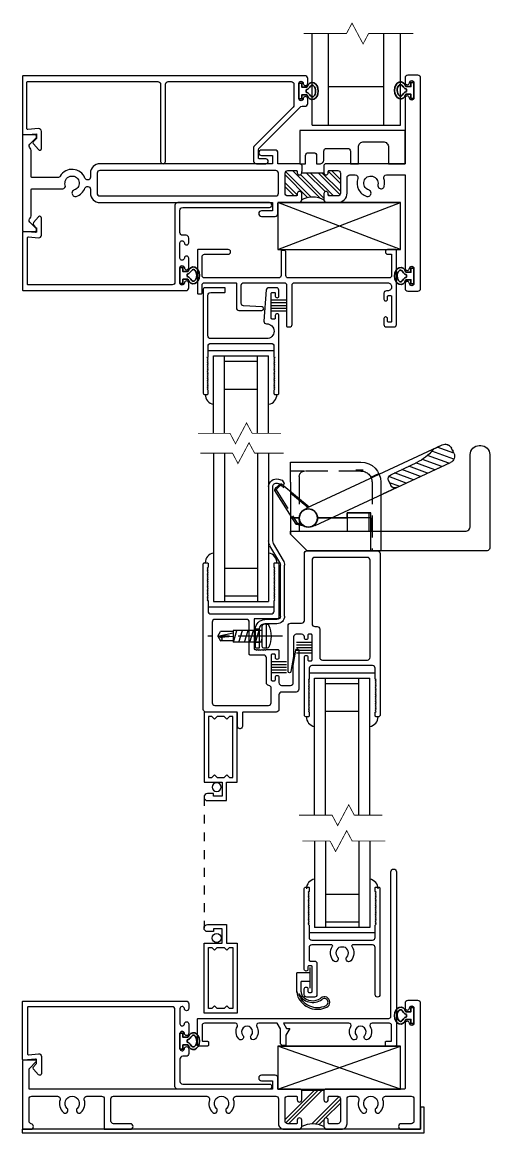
# Model space of a CAD drawing. Extents: x -138 to 168, y -127 to 72.
# Drawn here: x 11.08 to 16.36, y 9.83 to 22.37 of the extents above; entities that cross this region are included whole.
import ezdxf

# ---------------------------------------------------------------- set-up
doc = ezdxf.new("R2010")
doc.units = 0
doc.header["$MEASUREMENT"] = 0
for name, pattern in [('CENTERX2', [0.8, 0.5, -0.1, 0.1, -0.1]), ('HIDDEN', [0.375, 0.25, -0.125]), ('PHANTOM', [0.5, 0.25, -0.05, 0.05, -0.05, 0.05, -0.05])]:
    doc.linetypes.add(name, pattern=pattern)
doc.layers.get('0').update_dxf_attribs({"linetype": 'CONTINUOUS'})
for name, color, linetype in [('30', 3, 'CONTINUOUS'), ('FRAME', 1, 'CONTINUOUS'), ('GLASS', 7, 'CONTINUOUS'), ('GLAZING', 7, 'CONTINUOUS'), ('HANDLE', 3, 'CONTINUOUS'), ('MISC', 7, 'CONTINUOUS'), ('SCREEN', 5, 'CONTINUOUS'), ('SEAL', 7, 'CONTINUOUS'), ('SETTING_BLOCK', 4, 'CONTINUOUS'), ('STRIKE_PLATES', 2, 'CONTINUOUS'), ('TEXT', 7, 'CONTINUOUS'), ('VENT', 5, 'CONTINUOUS')]:
    doc.layers.add(name, color=color, linetype=linetype)
doc.layers.add('PROFILE NUMBER', color=150, linetype='CONTINUOUS', lineweight=35)

# ---------------------------------------------------------------- blocks, each defined once
blk = doc.blocks.new('110 SCREEN')
blk.add_lwpolyline([(0.0044, 0.1975), (0.0044, 0.2375), (-0.0206, 0.2375), (-0.0206, 0.23), (-0.0369, 0.23, -1), (-0.0369, 0.25), (0.0169, 0.25), (0.0169, 0.1975), (0.0469, 0.1975), (0.0469, 0), (-0.0469, 0), (-0.0469, 0.1975)], format="xyb", close=True)
blk.add_lwpolyline([(-0.0344, 0.185), (-0.025, 0.185), (-0.0175, 0.1775), (-0.01, 0.185), (0.01, 0.185), (0.0175, 0.1775), (0.025, 0.185), (0.0344, 0.185), (0.0344, 0.0125), (0.025, 0.0125), (0.0175, 0.02), (0.01, 0.0125), (-0.01, 0.0125), (-0.0175, 0.02), (-0.025, 0.0125), (-0.0344, 0.0125)], close=True)
blk.add_circle((-0.0113, 0.2119), 0.0125)
blk = doc.blocks.new('2012 fixed rail')
blk.add_lwpolyline([(-0.313, -0.236, -0.414214), (-0.286, -0.263), (-0.286, -0.617, -0.414214), (-0.313, -0.644), (-0.4, -0.644, -0.414214), (-0.428, -0.617), (-0.428, -0.549, -0.414214), (-0.408, -0.53), (-0.407, -0.53, -0.414214), (-0.387, -0.55), (-0.387, -0.58, 0.414214), (-0.377, -0.59), (-0.35, -0.59, 0.414214), (-0.34, -0.58), (-0.34, -0.3, 0.414214), (-0.35, -0.29), (-0.377, -0.29, 0.414214), (-0.387, -0.3), (-0.387, -0.33, -0.414214), (-0.407, -0.35), (-0.408, -0.35, -0.414214), (-0.428, -0.331), (-0.428, 0.585, -0.414214), (-0.413, 0.6), (-0.384, 0.6, -0.414214), (-0.374, 0.59), (-0.374, 0.55), (-0.384, 0.54), (-0.374, 0.53), (-0.384, 0.52), (-0.374, 0.51), (-0.384, 0.5), (-0.374, 0.49), (-0.384, 0.48), (-0.374, 0.47), (-0.384, 0.46), (-0.374, 0.45), (-0.384, 0.44), (-0.374, 0.43), (-0.384, 0.42), (-0.374, 0.41), (-0.384, 0.4), (-0.374, 0.39), (-0.384, 0.38), (-0.374, 0.37), (-0.384, 0.36), (-0.374, 0.35), (-0.384, 0.34), (-0.374, 0.33), (-0.384, 0.32), (-0.374, 0.31), (-0.384, 0.3), (-0.374, 0.29), (-0.384, 0.28), (-0.374, 0.27), (-0.384, 0.26), (-0.374, 0.25), (-0.384, 0.24), (-0.374, 0.23), (-0.384, 0.22), (-0.374, 0.21), (-0.384, 0.2), (-0.374, 0.19), (-0.384, 0.18), (-0.374, 0.17), (-0.374, 0.031, 0.414214), (-0.343, 0), (0, 0), (0.342, 0, 0.414214), (0.373, 0.031), (0.373, 0.17), (0.384, 0.18), (0.373, 0.19), (0.384, 0.2), (0.373, 0.21), (0.384, 0.22), (0.373, 0.23), (0.384, 0.24), (0.373, 0.25), (0.384, 0.26), (0.373, 0.27), (0.384, 0.28), (0.373, 0.29), (0.384, 0.3), (0.373, 0.31), (0.384, 0.32), (0.373, 0.33), (0.384, 0.34), (0.373, 0.35), (0.384, 0.36), (0.373, 0.37), (0.384, 0.38), (0.373, 0.39), (0.384, 0.4), (0.373, 0.41), (0.384, 0.42), (0.373, 0.43), (0.384, 0.44), (0.373, 0.45), (0.384, 0.46), (0.373, 0.47), (0.384, 0.48), (0.373, 0.49), (0.384, 0.5), (0.373, 0.51), (0.384, 0.52), (0.373, 0.53), (0.384, 0.54), (0.373, 0.55), (0.373, 0.59, -0.414214), (0.384, 0.6), (0.413, 0.6, -0.414214), (0.427, 0.585), (0.427, 0), (0.427, -0.617, -0.414214), (0.4, -0.644, -0.414214), (0.373, -0.617), (0.373, -0.085, 0.414214), (0.342, -0.054), (0.117, -0.054, 0.6055), (0.108, -0.07, -0.348752), (0.098, -0.234, -0.508835), (0.048, -0.228, -0.325526), (0.052, -0.192, 0.55027), (0.02, -0.078), (0, -0.078), (-0.02, -0.078, 0.55027), (-0.052, -0.192, -0.325526), (-0.048, -0.228, -0.508835), (-0.098, -0.234, -0.348752), (-0.108, -0.07, 0.6055), (-0.117, -0.054), (-0.343, -0.054, 0.414214), (-0.374, -0.085), (-0.374, -0.226, 0.414214), (-0.363, -0.236)], format="xyb", close=True)
blk = doc.blocks.new('Single Hung Seal')
for p, q in [((2.6258, 6.0966), (2.6258, 6.1552)), ((2.6258, 6.1405), (2.589, 6.1405)), ((2.589, 6.0844), (2.589, 6.1405)), ((2.6258, 6.1159), (2.6006, 6.1159)), ((2.6006, 6.0861), (2.6006, 6.1159))]:
    blk.add_line(p, q)
for centre, radius, start, end in [((2.6234, 6.0857), 0.0344, 177.8521, 202.628), ((2.6276, 6.0879), 0.027, 183.8358, 208.0087), ((2.6466, 6.0973), 0.0602, 204.2959, 296.2811), ((2.6338, 6.1009), 0.0445, 204.9432, 305.278), ((2.6466, 6.0973), 0.0552, 195.9507, 296.2811), ((2.6338, 6.1009), 0.0395, 220.4227, 305.278), ((2.6666, 6.057), 0.0153, 295.9809, 130.4116), ((2.6666, 6.057), 0.0103, 295.9809, 130.4116)]:
    blk.add_arc(centre, radius, start, end)
blk = doc.blocks.new('5 LINE SEAL')
for p, q in [((0.0434, 0.0155), (0, 0.0155)), ((0.0434, 0.0077), (0, 0.0077)), ((0.0434, 0), (0, 0)), ((0.0434, -0.0078), (0, -0.0078)), ((0.0434, -0.0155), (0, -0.0155))]:
    blk.add_line(p, q)
blk = doc.blocks.new('2042 interlocker')
for points in [[(-0.578, 0.4125), (-0.578, 0.3825, 0.4142136), (-0.568, 0.3725), (-0.528, 0.3725), (-0.518, 0.3825), (-0.508, 0.3725), (-0.498, 0.3825), (-0.488, 0.3725), (-0.478, 0.3825), (-0.468, 0.3725), (-0.458, 0.3825), (-0.448, 0.3725), (-0.438, 0.3825), (-0.428, 0.3725), (-0.418, 0.3825), (-0.408, 0.3725), (-0.398, 0.3825), (-0.388, 0.3725), (-0.378, 0.3825), (-0.368, 0.3725), (-0.358, 0.3825), (-0.348, 0.3725), (-0.338, 0.3825), (-0.328, 0.3725), (-0.318, 0.3825), (-0.308, 0.3725), (-0.298, 0.3825), (-0.288, 0.3725), (-0.278, 0.3825), (-0.268, 0.3725), (-0.258, 0.3825), (-0.248, 0.3725), (-0.238, 0.3825), (-0.228, 0.3725), (-0.218, 0.3825), (-0.208, 0.3725), (-0.198, 0.3825), (-0.188, 0.3725), (-0.178, 0.3825), (-0.168, 0.3725), (-0.158, 0.3825), (-0.153, 0.3775), (-0.153, 0.3725), (-0.031, 0.3725, -0.4142136), (0, 0.3415), (0, -0.3415, -0.4142136), (-0.031, -0.3725), (-0.153, -0.3725), (-0.153, -0.3775), (-0.158, -0.3825), (-0.168, -0.3725), (-0.178, -0.3825), (-0.188, -0.3725), (-0.198, -0.3825), (-0.208, -0.3725), (-0.218, -0.3825), (-0.228, -0.3725), (-0.238, -0.3825), (-0.248, -0.3725), (-0.258, -0.3825), (-0.268, -0.3725), (-0.278, -0.3825), (-0.288, -0.3725), (-0.298, -0.3825), (-0.308, -0.3725), (-0.318, -0.3825), (-0.328, -0.3725), (-0.338, -0.3825), (-0.348, -0.3725), (-0.358, -0.3825), (-0.368, -0.3725), (-0.378, -0.3825), (-0.388, -0.3725), (-0.398, -0.3825), (-0.408, -0.3725), (-0.418, -0.3825), (-0.428, -0.3725), (-0.438, -0.3825), (-0.448, -0.3725), (-0.458, -0.3825), (-0.468, -0.3725), (-0.478, -0.3825), (-0.488, -0.3725), (-0.498, -0.3825), (-0.508, -0.3725), (-0.518, -0.3825), (-0.528, -0.3725), (-0.568, -0.3725, 0.4142136), (-0.578, -0.3825), (-0.578, -0.4125, 0.4142136), (-0.563, -0.4275), (0.039, -0.4275, 0.4142136), (0.054, -0.4125), (0.054, -0.1565, -0.4142136), (0.064, -0.1465), (0.39, -0.1465, -0.4142136), (0.4, -0.1565), (0.4, -0.1655), (0.41, -0.1755), (0.4, -0.1855), (0.41, -0.1955), (0.4, -0.2055), (0.41, -0.2155), (0.4, -0.2255), (0.41, -0.2355), (0.4, -0.2455), (0.41, -0.2555), (0.4, -0.2655), (0.41, -0.2755), (0.4, -0.2855), (0.4, -0.4125, 0.4142136), (0.415, -0.4275), (0.4945, -0.4275, 0.4142136), (0.514, -0.408), (0.514, -0.407, 0.4142136), (0.4945, -0.3875), (0.464, -0.3875, -0.4142136), (0.454, -0.3775), (0.454, -0.3505, -0.4142136), (0.464, -0.3405), (0.744, -0.3405, -0.4142136), (0.754, -0.3505), (0.754, -0.3775, -0.4142136), (0.744, -0.3875), (0.7135, -0.3875, 0.4142136), (0.694, -0.407), (0.694, -0.408, 0.4142136), (0.7135, -0.4275), (0.776, -0.4275, -0.4142136), (0.807, -0.4585), (0.807, -0.5595, -0.4142136), (0.776, -0.5905), (0.5807, -0.5905), (0.4092, -0.6207, 0.9163312), (0.412, -0.6525), (0.851, -0.6525, 0.4142136), (0.882, -0.6215), (0.882, -0.4585, -0.4142136), (0.913, -0.4275), (1.078, -0.4275, 0.4142136), (1.109, -0.3965), (1.109, -0.0245, -0.4142136), (1.119, -0.0145), (1.2705, -0.0145, 0.4142136), (1.297, 0.012), (1.297, 0.013, 0.4142136), (1.2705, 0.0395), (1.119, 0.0395, -0.4142136), (1.109, 0.0495), (1.109, 0.3965, 0.4142136), (1.078, 0.4275), (-0.563, 0.4275, 0.4142136)], [(1.034, -0.3095, -0.4142136), (1.003, -0.3405), (0.8385, -0.3405, -0.3768034), (0.8077, -0.3135, 0.3768034), (0.777, -0.2865), (0.495, -0.2865, -0.4142136), (0.464, -0.2555), (0.464, -0.1025, 0.4142136), (0.454, -0.0925), (0.093, -0.0925, -0.4142136), (0.062, -0.0615), (0.062, 0.2955, -0.4142136), (0.093, 0.3265), (1.003, 0.3265, -0.4142136), (1.034, 0.2955)]]:
    blk.add_lwpolyline(points, format="xyb", close=True)
blk = doc.blocks.new('2032 interlocker2')
for points in [[(1.297, 0.3965, 0.4142136), (1.266, 0.4275), (-0.563, 0.4275, 0.4142136), (-0.578, 0.4125), (-0.578, 0.3825, 0.4142136), (-0.568, 0.3725), (-0.528, 0.3725), (-0.518, 0.3825), (-0.508, 0.3725), (-0.498, 0.3825), (-0.488, 0.3725), (-0.478, 0.3825), (-0.468, 0.3725), (-0.458, 0.3825), (-0.448, 0.3725), (-0.438, 0.3825), (-0.428, 0.3725), (-0.418, 0.3825), (-0.408, 0.3725), (-0.398, 0.3825), (-0.388, 0.3725), (-0.378, 0.3825), (-0.368, 0.3725), (-0.358, 0.3825), (-0.348, 0.3725), (-0.338, 0.3825), (-0.328, 0.3725), (-0.318, 0.3825), (-0.308, 0.3725), (-0.298, 0.3825), (-0.288, 0.3725), (-0.278, 0.3825), (-0.268, 0.3725), (-0.258, 0.3825), (-0.248, 0.3725), (-0.238, 0.3825), (-0.228, 0.3725), (-0.218, 0.3825), (-0.208, 0.3725), (-0.198, 0.3825), (-0.188, 0.3725), (-0.178, 0.3825), (-0.168, 0.3725), (-0.158, 0.3825), (-0.153, 0.3775), (-0.153, 0.3725), (-0.031, 0.3725, -0.4142136), (0, 0.3415), (0, -0.3415, -0.4142136), (-0.031, -0.3725), (-0.153, -0.3725), (-0.153, -0.3775), (-0.158, -0.3825), (-0.168, -0.3725), (-0.178, -0.3825), (-0.188, -0.3725), (-0.198, -0.3825), (-0.208, -0.3725), (-0.218, -0.3825), (-0.228, -0.3725), (-0.238, -0.3825), (-0.248, -0.3725), (-0.258, -0.3825), (-0.268, -0.3725), (-0.278, -0.3825), (-0.288, -0.3725), (-0.298, -0.3825), (-0.308, -0.3725), (-0.318, -0.3825), (-0.328, -0.3725), (-0.338, -0.3825), (-0.348, -0.3725), (-0.358, -0.3825), (-0.368, -0.3725), (-0.378, -0.3825), (-0.388, -0.3725), (-0.398, -0.3825), (-0.408, -0.3725), (-0.418, -0.3825), (-0.428, -0.3725), (-0.438, -0.3825), (-0.448, -0.3725), (-0.458, -0.3825), (-0.468, -0.3725), (-0.478, -0.3825), (-0.488, -0.3725), (-0.498, -0.3825), (-0.508, -0.3725), (-0.518, -0.3825), (-0.528, -0.3725), (-0.568, -0.3725, 0.4142136), (-0.578, -0.3825), (-0.578, -0.4125, 0.4142136), (-0.563, -0.4275), (0.0945, -0.4275, 0.4142136), (0.114, -0.408), (0.114, -0.407, 0.4142136), (0.0945, -0.3875), (0.064, -0.3875, -0.4142136), (0.054, -0.3775), (0.054, -0.3505, -0.4142136), (0.064, -0.3405), (0.344, -0.3405, -0.4142136), (0.354, -0.3505), (0.354, -0.3775, -0.4142136), (0.344, -0.3875), (0.3135, -0.3875, 0.4142136), (0.294, -0.407), (0.294, -0.408, 0.4142136), (0.3135, -0.4275), (0.323, -0.4275, -0.4142136), (0.354, -0.4585), (0.354, -0.5185, -0.4142136), (0.323, -0.5495), (0.1027, -0.5495), (-0.0688, -0.5797, 0.9163312), (-0.066, -0.6115), (0.448, -0.6115, 0.4142136), (0.479, -0.5805), (0.479, -0.4585, -0.4142136), (0.51, -0.4275), (1.266, -0.4275, 0.4142136), (1.297, -0.3965)], [(0.41, -0.2535), (0.093, -0.2535, -0.4142136), (0.062, -0.2225), (0.062, 0.2845, -0.4142136), (0.093, 0.3155), (1.191, 0.3155, -0.4142136), (1.222, 0.2845), (1.222, -0.3095, -0.4142136), (1.191, -0.3405), (0.472, -0.3405, -0.4142136), (0.441, -0.3095), (0.441, -0.2845, 0.4142136)]]:
    blk.add_lwpolyline(points, format="xyb", close=True)
blk = doc.blocks.new('2005 Block Jamb')
blk.add_lwpolyline([(-0.678, -0.363), (-0.678, -0.081, 0.414214), (-0.705, -0.054), (-1.543, -0.054, 0.414214), (-1.57, -0.081), (-1.57, -0.294, 0.414214), (-1.543, -0.321), (-1.276, -0.321, -0.414214), (-1.249, -0.348), (-1.249, -0.349, -0.414214), (-1.276, -0.375), (-1.614, -0.375, -0.414214), (-1.624, -0.365), (-1.624, 0.115, -0.414214), (-1.614, 0.125), (-1.58, 0.125, -0.414214), (-1.57, 0.115), (-1.57, 0.027, 0.414214), (-1.543, 0), (-1.192, 0, 0.414214), (-1.182, 0.01), (-1.182, 0.286, -0.414214), (-1.155, 0.313), (-0.894, 0.313, -0.970632), (-0.893, 0.273), (-1.103, 0.261, 0.396861), (-1.128, 0.234), (-1.128, 0.027, 0.414214), (-1.101, 0), (-0.642, 0, 0.414214), (-0.615, 0.027), (-0.615, 0.49, -0.414214), (-0.605, 0.5), (-0.58, 0.5, -0.414214), (-0.553, 0.473), (-0.553, 0.027, 0.414214), (-0.526, 0), (0.526, 0, 0.414214), (0.572, 0.045), (0.572, 0.046, 0.414214), (0.526, 0.092), (0.512, 0.092, -0.414214), (0.485, 0.119), (0.485, 0.186, -0.414214), (0.504, 0.206), (0.505, 0.206, -0.414214), (0.525, 0.186), (0.525, 0.156, 0.414214), (0.535, 0.146), (0.562, 0.146, 0.414214), (0.572, 0.156), (0.572, 0.436, 0.414214), (0.562, 0.446), (0.535, 0.446, 0.414214), (0.525, 0.436), (0.525, 0.405, -0.414214), (0.505, 0.386), (0.504, 0.386, -0.414214), (0.485, 0.405), (0.485, 0.473, -0.414214), (0.512, 0.5), (0.599, 0.5, -0.414214), (0.626, 0.473), (0.626, -0.365, -0.414214), (0.616, -0.375), (0.527, -0.375, -0.414214), (0.501, -0.349), (0.501, -0.348, -0.414214), (0.527, -0.321), (0.572, -0.321), (0.572, -0.081, 0.414214), (0.545, -0.054), (-0.597, -0.054, 0.414214), (-0.624, -0.081), (-0.624, -0.351), (-0.636, -0.363)], format="xyb", close=True)
blk = doc.blocks.new('2022 DG LEAD STILE')
blk.add_lwpolyline([(0.377, -0.275), (0.35, -0.275, 0.414214), (0.34, -0.285), (0.34, -0.565, 0.414214), (0.35, -0.575), (0.377, -0.575, 0.414214), (0.387, -0.565), (0.387, -0.535, -0.414214), (0.407, -0.515), (0.408, -0.515, -0.414214), (0.427, -0.535), (0.427, -0.602, -0.414214), (0.4, -0.629), (0.312, -0.629, -0.392876), (0.285, -0.604), (0.259, -0.25, -0.435878), (0.286, -0.221), (0.29, -0.221, 0.414214), (0.373, -0.138), (0.373, -0.137, 0.414214), (0.29, -0.054), (-0.343, -0.054, 0.414214), (-0.374, -0.085), (-0.374, -0.544, 0.414214), (-0.343, -0.575), (-0.188, -0.575, -0.414214), (-0.178, -0.585), (-0.178, -0.619, -0.414214), (-0.188, -0.629), (-0.413, -0.629, -0.414214), (-0.427, -0.614), (-0.427, 0.563, -0.414214), (-0.413, 0.578), (-0.382, 0.578, -0.414214), (-0.373, 0.568), (-0.373, 0.528), (-0.382, 0.518), (-0.373, 0.508), (-0.382, 0.498), (-0.373, 0.488), (-0.382, 0.478), (-0.373, 0.468), (-0.382, 0.458), (-0.373, 0.448), (-0.382, 0.438), (-0.373, 0.428), (-0.382, 0.418), (-0.373, 0.408), (-0.382, 0.398), (-0.373, 0.388), (-0.382, 0.378), (-0.373, 0.368), (-0.382, 0.358), (-0.373, 0.348), (-0.382, 0.338), (-0.373, 0.328), (-0.382, 0.318), (-0.373, 0.308), (-0.382, 0.298), (-0.373, 0.288), (-0.382, 0.278), (-0.373, 0.268), (-0.382, 0.258), (-0.373, 0.248), (-0.382, 0.238), (-0.373, 0.228), (-0.382, 0.218), (-0.373, 0.208), (-0.382, 0.198), (-0.373, 0.188), (-0.382, 0.178), (-0.373, 0.168), (-0.382, 0.158), (-0.378, 0.153), (-0.373, 0.153), (-0.373, 0.031, 0.414214), (-0.341, 0), (0.341, 0, 0.414214), (0.372, 0.031), (0.372, 0.153), (0.377, 0.153), (0.382, 0.158), (0.372, 0.168), (0.382, 0.178), (0.372, 0.188), (0.382, 0.198), (0.372, 0.208), (0.382, 0.218), (0.372, 0.228), (0.382, 0.238), (0.372, 0.248), (0.382, 0.258), (0.372, 0.268), (0.382, 0.278), (0.372, 0.288), (0.382, 0.298), (0.372, 0.308), (0.382, 0.318), (0.372, 0.328), (0.382, 0.338), (0.372, 0.348), (0.382, 0.358), (0.372, 0.368), (0.382, 0.378), (0.372, 0.388), (0.382, 0.398), (0.372, 0.408), (0.382, 0.418), (0.372, 0.428), (0.382, 0.438), (0.372, 0.448), (0.382, 0.458), (0.372, 0.468), (0.382, 0.478), (0.372, 0.488), (0.382, 0.498), (0.372, 0.508), (0.382, 0.518), (0.372, 0.528), (0.372, 0.568, -0.414214), (0.382, 0.578), (0.412, 0.578, -0.414214), (0.427, 0.563), (0.427, -0.316, -0.414214), (0.408, -0.335), (0.407, -0.335, -0.414214), (0.387, -0.316), (0.387, -0.285, 0.414214)], format="xyb", close=True)
blk = doc.blocks.new('3806 MULLION')
h = blk.add_hatch()
h.set_pattern_fill('ANSI32', color=256, scale=0.25, style=0)
h.set_pattern_definition([(45, (-1.96831, -4.979215), (-0.0662913, 0.0662913), []), (45, (-1.92411, -4.979215), (-0.0662913, 0.0662913), [])])
h.paths.add_polyline_path([(-1.369, 0.094, -0.414214), (-1.394, 0.118), (-1.394, 0.134, 0.414214), (-1.404, 0.144), (-1.5, 0.144, 0.414214), (-1.531, 0.113), (-1.531, -0.113, 0.414214), (-1.5, -0.143), (-1.404, -0.143, 0.414214), (-1.394, -0.133), (-1.394, -0.118, -0.414214), (-1.369, -0.094, -0.414214), (-1.344, -0.118), (-1.093, -0.118, -0.414214), (-1.068, -0.094, -0.414214), (-1.043, -0.118), (-1.043, -0.133, 0.414214), (-1.033, -0.143), (-0.937, -0.143, 0.414214), (-0.906, -0.113), (-0.906, 0.113, 0.414214), (-0.937, 0.144), (-1.033, 0.144, 0.414214), (-1.043, 0.134), (-1.043, 0.118, -0.414214), (-1.068, 0.094, -0.414214), (-1.093, 0.118), (-1.093, 0.188, -0.275826), (-1.344, 0.188), (-1.344, 0.118, -0.414214)])
for p, q in [((-1.344, -0.118), (-1.093, -0.118)), ((-1.344, -0.203), (-1.344, -0.133))]:
    blk.add_line(p, q)
for points in [[(-1.093, -0.133), (-1.093, -0.118, -0.414214), (-1.068, -0.094, -0.414214), (-1.043, -0.118), (-1.043, -0.133, 0.414214), (-1.033, -0.143), (-0.937, -0.143, 0.414214), (-0.906, -0.113), (-0.906, 0.113, 0.414214), (-0.937, 0.144), (-1.033, 0.144, 0.414214), (-1.043, 0.134), (-1.043, 0.118, -0.414214), (-1.068, 0.094, -0.414214), (-1.093, 0.118), (-1.093, 0.188, -0.414214), (-1.062, 0.219), (-0.937, 0.219, -0.414214), (-0.831, 0.113), (-0.831, -0.062, 0.414214), (-0.8, -0.094), (-0.738, -0.094, 0.517938), (-0.709, -0.052, -0.42659), (-0.608, 0.149, -0.510157), (-0.56, 0.113), (-0.56, 0.112, -0.323599), (-0.586, 0.077, 2.284894), (-0.483, 0.018, -0.323599), (-0.466, 0.058), (-0.465, 0.058, -0.510157), (-0.41, 0.035, -0.142368), (-0.415, -0.052, 0.517938), (-0.386, -0.094), (-0.175, -0.094), (-0.175, 0.91), (-0.175, 0.961, -0.414214), (-0.15, 0.986, -0.399638), (-0.125, 0.962, 0.399638), (-0.1, 0.939), (-0.1, 0.939, 0.414214), (-0.075, 0.964), (-0.075, 1.134, 0.414214), (-0.1, 1.159), (-0.1, 1.159, 0.399638), (-0.125, 1.135, -0.399638), (-0.15, 1.111), (-0.15, 1.111, -0.414214), (-0.175, 1.136), (-0.175, 1.188, -0.414214), (-0.144, 1.219), (-0.031, 1.219, -0.414214), (0, 1.188), (0, 0), (0, -1.188, -0.414214), (-0.031, -1.219), (-0.144, -1.219, -0.414214), (-0.175, -1.188), (-0.175, -1.136, -0.414214), (-0.15, -1.111), (-0.15, -1.111, -0.399638), (-0.125, -1.135, 0.399638), (-0.1, -1.159), (-0.1, -1.159, 0.414214), (-0.075, -1.133), (-0.075, -0.964, 0.414214), (-0.1, -0.938), (-0.1, -0.938, 0.399638), (-0.125, -0.962, -0.399638), (-0.15, -0.986, -0.414214), (-0.175, -0.961), (-0.175, -0.909), (-0.175, -0.219), (-1.078, -0.219), (-1.093, -0.203)], [(-3.625, -0.143, -0.414214), (-3.656, -0.113), (-3.656, 0.113, -0.414214), (-3.625, 0.144), (-1.637, 0.144, -0.414214), (-1.606, 0.113), (-1.606, -0.113, -0.414214), (-1.637, -0.143)]]:
    blk.add_lwpolyline(points, format="xyb", close=True)
blk.add_lwpolyline([(-1.344, -0.203), (-1.359, -0.219), (-1.612, -0.219), (-1.612, -0.344, -0.414214), (-1.643, -0.374), (-1.799, -0.374, -0.414214), (-1.83, -0.344, -0.414214), (-1.799, -0.312), (-1.674, -0.312), (-1.674, -0.219), (-3.625, -0.219, -0.414214), (-3.731, -0.113), (-3.731, -0.068, 0.414214), (-3.762, -0.037), (-3.764, -0.037, 0.308174), (-3.793, -0.057, -0.627979), (-4.073, -0.078, 0.267949), (-4.1, -0.062), (-4.39, -0.062, 0.414214), (-4.4, -0.072), (-4.4, -0.37, -0.237131), (-4.413, -0.395, 0.457629), (-4.416, -0.441), (-4.346, -0.511, -0.668179), (-4.36, -0.546), (-4.49, -0.546, -0.414214), (-4.5, -0.535), (-4.5, 0), (-4.5, 0.536, -0.414214), (-4.49, 0.546), (-4.36, 0.546, -0.668179), (-4.346, 0.511), (-4.416, 0.441, 0.457629), (-4.413, 0.395, -0.237131), (-4.4, 0.37), (-4.4, 0.073, 0.414214), (-4.39, 0.063), (-4.045, 0.063, -0.500407), (-4.016, 0.023, 2.386509), (-3.914, 0.077, -0.326072), (-3.94, 0.113, -0.502305), (-3.892, 0.149, -0.227368), (-3.793, 0.057, 0.308174), (-3.764, 0.038), (-3.762, 0.038, 0.414214), (-3.731, 0.069), (-3.731, 0.113, -0.414214), (-3.625, 0.219), (-1.674, 0.219), (-1.674, 0.313), (-1.799, 0.313, -0.414214), (-1.83, 0.344, -0.414214), (-1.799, 0.375), (-1.643, 0.375, -0.414214), (-1.612, 0.344), (-1.612, 0.228, 0.414214), (-1.602, 0.219), (-1.375, 0.219, -0.414214), (-1.344, 0.188), (-1.344, 0.118, -0.414214), (-1.369, 0.094, -0.414214), (-1.394, 0.118), (-1.394, 0.134, 0.414214), (-1.404, 0.144), (-1.5, 0.144, 0.414214), (-1.531, 0.113), (-1.531, -0.113, 0.414214), (-1.5, -0.143), (-1.404, -0.143, 0.414214), (-1.394, -0.133), (-1.394, -0.118, -0.414214), (-1.369, -0.094, -0.414214), (-1.344, -0.118), (-1.344, -0.133)], format="xyb")
blk.add_arc((-1.219, 0.398), 0.245, 239.1595, 300.8405)
blk = doc.blocks.new('3801 1 INCH GLASS STOP')
blk.add_lwpolyline([(2.741, 0.327, -0.414214), (2.769, 0.299, -0.414214), (2.741, 0.271), (2.669, 0.271, 0.414214), (2.659, 0.261), (2.659, 0.167, 0.198912), (2.668, 0.145), (3.128, -0.315, 0.198912), (3.15, -0.324), (3.183, -0.324, -0.414214), (3.214, -0.355), (3.214, -0.408, -0.414214), (3.189, -0.433, -0.399638), (3.164, -0.41, 0.400364), (3.139, -0.386, 0.414214), (3.114, -0.411), (3.114, -0.581, 0.414214), (3.139, -0.606), (3.139, -0.606, 0.399638), (3.164, -0.582, -0.399638), (3.189, -0.558, -0.414214), (3.214, -0.583), (3.214, -0.637, -0.414214), (3.183, -0.668), (-0.001, -0.668, -0.414214), (-0.011, -0.658), (-0.011, -0.01, -0.440011), (0, 0), (0.149, -0.013), (0.149, 0.04), (0.115, 0.074, -0.395486), (0.114, 0.102), (0.17, 0.165, -0.691708), (0.205, 0.152), (0.205, -0.04, -0.440011), (0.171, -0.071), (0.05, -0.061, 0.440011), (0.039, -0.071), (0.039, -0.593, 0.414214), (0.049, -0.603), (1.52, -0.603, 0.414214), (1.551, -0.572), (1.551, 0.299, -0.414214), (1.579, 0.327, -0.414214), (1.607, 0.299), (1.607, -0.572, 0.414214), (1.638, -0.603), (3.027, -0.603, 0.414214), (3.058, -0.572), (3.058, -0.337, 0.198912), (3.049, -0.315), (2.612, 0.122, -0.198912), (2.603, 0.144), (2.603, 0.296, -0.414214), (2.634, 0.327)], format="xyb", close=True)
blk = doc.blocks.new('A$C79BA322A')
at = {"layer": 'HANDLE', "linetype": 'Continuous'}
for p, q in [((0.37, 0.907), (0.22, 0.907)), ((0.37, 0.907), (0.43, 0.907)), ((0.37, 0.907), (0.37, 0.308)), ((0.43, 0.907), (0.43, 0.83)), ((0.43, 0.83), (0.43, 0.8)), ((0.43, 0.8), (0.43, 0.642)), ((0.37, 0.642), (0.43, 0.642)), ((0.37, 0), (0.22, 0)), ((0.37, 0.098), (0.37, 0))]:
    blk.add_line(p, q, dxfattribs=at)
blk.add_lwpolyline([(0.188, 0), (0.22, 0), (0.22, 1.973, -0.414214), (0.28, 2.033), (1.088, 2.033, 0.414214), (1.188, 2.133), (1.188, 2.153, 0.414214), (1.088, 2.253), (0.03, 2.253, 0.414214), (0, 2.223), (0, 0.188)], format="xyb", close=True, dxfattribs=at)
blk.add_arc((0.37, 0.203), 0.105, 90, 270, dxfattribs=at)
blk = doc.blocks.new('FW-1106(SS WINDOW LATCH)')
at = {"layer": 'HANDLE', "linetype": 'Continuous'}
for p, q in [((1.035, 1.659), (1.126, 1.411)), ((1.102, 1.66), (1.17, 1.471)), ((1.104, 1.659), (1.158, 1.634)), ((1.104, 1.659), (1.158, 1.634)), ((0.285, 0.092), (0.997, 1.62)), ((0.484, -0.001), (1.197, 1.527)), ((0.714, 1.013), (0.997, 1.62)), ((0.952, 1.523), (1.032, 1.304)), ((0.989, 1.603), (1.077, 1.363)), ((1.16, 1.45), (1.197, 1.527)), ((1.185, 1.613), (1.204, 1.561)), ((1.185, 1.613), (1.204, 1.561)), ((0.914, 1.443), (0.992, 1.23)), ((0.84, 1.283), (0.917, 1.07)), ((0.877, 1.363), (0.955, 1.15)), ((0.802, 1.203), (0.88, 0.99)), ((0.859, 0.945), (0.997, 1.242)), ((0.728, 1.042), (0.767, 0.933)), ((0.765, 1.122), (0.838, 0.923)), ((0.793, 0.921), (0.738, 0.947)), ((0, 0.834), (0, 0.609)), ((0.775, 0.834), (0, 0.834)), ((0, 0.719), (0.43, 0.719)), ((0.43, 0.697), (0.22, 0.697)), ((0.43, 0.454), (0.43, 0.719)), ((0, 0.609), (0, 0)), ((1, -0.188), (1, 0.609)), ((0.43, 0.454), (0.22, 0.454)), ((0.37, 0.118), (0.37, 0.454)), ((0.188, -0.188), (0, 0)), ((0, 0), (0.188, -0.188)), ((0.753, -0.287), (0.496, 0.024)), ((0.27, -0.008), (0.295, -0.116)), ((0.302, -0.125), (0.682, -0.363)), ((0.37, -0.188), (0.37, -0.088)), ((0.775, -0.188), (0.188, -0.188)), ((0.37, -0.188), (0.188, -0.188)), ((0.775, -0.188), (1, -0.188))]:
    blk.add_line(p, q, dxfattribs=at)
at = {"layer": 'HANDLE', "linetype": 'HIDDEN'}
for p, q in [((0.22, 0.734), (0.22, 0.834)), ((0.83, 0.721), (0.872, 0.812)), ((0.775, 0.734), (0, 0.734)), ((0.818, 0.726), (0.822, 0.725)), ((0.822, 0.725), (0.83, 0.721)), ((0.83, 0.721), (0.83, 0.721)), ((0.914, 0.553), (0.914, 0.633)), ((0.9, 0.609), (0.9, -0.028)), ((0.775, -0.088), (0.22, -0.088)), ((0.4, -0.083), (0.37, -0.088)), ((0.37, -0.088), (0.37, -0.188)), ((0.37, -0.088), (0.37, -0.088)), ((0.416, -0.077), (0.4, -0.083)), ((0.432, -0.067), (0.416, -0.077)), ((0.452, -0.048), (0.432, -0.067)), ((0.464, -0.028), (0.452, -0.048)), ((0.84, -0.088), (0.775, -0.088)), ((0.9, -0.028), (0.9, -0.188))]:
    blk.add_line(p, q, dxfattribs=at)
at = {"layer": 'HANDLE', "linetype": 'PHANTOM'}
for p, q in [((0.489, 0.009), (0.741, -0.297)), ((0.295, -0.116), (0.31, -0.112)), ((0.31, -0.112), (0.297, -0.057)), ((0.302, -0.125), (0.31, -0.112)), ((0.69, -0.35), (0.31, -0.112)), ((0.682, -0.363), (0.69, -0.35)), ((0.753, -0.307), (0.741, -0.297))]:
    blk.add_line(p, q, dxfattribs=at)
at = {"layer": 'HANDLE', "linetype": 'Continuous'}
for points in [[(0.714, 1.013), (0.713, 1.011), (0.711, 1.006), (0.706, 0.996), (0.7, 0.982), (0.691, 0.964), (0.681, 0.943), (0.672, 0.923), (0.662, 0.901), (0.644, 0.862), (0.644, 0.862), (0.64, 0.855), (0.64, 0.855)], [(0.793, 0.921), (0.793, 0.921), (0.793, 0.921), (0.793, 0.921), (0.793, 0.921), (0.793, 0.921), (0.794, 0.921), (0.794, 0.921), (0.795, 0.92)]]:
    blk.add_lwpolyline(points, dxfattribs=at)
at = {"layer": 'HANDLE', "linetype": 'PHANTOM'}
for points in [[(0.699, -0.361), (0.699, -0.361), (0.699, -0.36), (0.698, -0.359), (0.697, -0.358), (0.695, -0.356), (0.693, -0.354), (0.692, -0.352), (0.69, -0.35)], [(0.753, -0.287), (0.753, -0.287), (0.752, -0.288), (0.751, -0.289), (0.75, -0.29), (0.748, -0.292), (0.746, -0.293), (0.744, -0.295), (0.741, -0.297)]]:
    blk.add_lwpolyline(points, dxfattribs=at)
at = {"layer": 'HANDLE', "linetype": 'Continuous'}
blk.add_circle((0.37, 0.015), 0.103, dxfattribs=at)
for centre, radius, start, end in [((1.07, 1.587), 0.08, 65, 155), ((1.07, 1.587), 0.08, 65, 155), ((1.124, 1.561), 0.08, 335, 65), ((1.124, 1.561), 0.08, 335, 65), ((1.451, 1.031), 0.5, 128.7084, 155), ((1.088, 1.484), 0.08, 308.7084, 335), ((0.759, 0.992), 0.05, 155, 245), ((0.814, 0.967), 0.05, 245, 335), ((0.775, 0.609), 0.225, 360, 90), ((0.37, 0.015), 0.103, 90, 270), ((0.37, 0.015), 0.103, 161.0067, 328.9933), ((0.179, 0.081), 0.1, 341.0067, 352.7949), ((0.357, 0.058), 0.08, 155, 172.7949), ((0.31, -0.112), 0.015, 193, 238), ((0.544, -0.089), 0.1, 137.2051, 148.9933), ((0.411, 0.033), 0.08, 317.2051, 335), ((0.69, -0.35), 0.015, 238, 311.2223), ((0.37, 0.015), 0.5, 311.2223, 319.9834), ((0.741, -0.297), 0.015, 319.9834, 39.5896)]:
    blk.add_arc(centre, radius, start, end, dxfattribs=at)
at = {"layer": 'HANDLE', "linetype": 'HIDDEN'}
for centre, radius, start, end in [((0.775, 0.609), 0.125, 360, 90), ((0.37, 0.015), 0.103, 335.3247, 90), ((0.37, 0.015), 0.103, 319.6851, 335.3247), ((0.84, -0.028), 0.06, 270, 360)]:
    blk.add_arc(centre, radius, start, end, dxfattribs=at)
at = {"layer": 'HANDLE', "linetype": 'PHANTOM'}
blk.add_arc((0.37, 0.015), 0.485, 311.2223, 319.9834, dxfattribs=at)
at = {"layer": 'HANDLE'}
for p in [(1.131, 1.646), (1.131, 1.646), (0.327, -0.078)]:
    blk.add_point(p, dxfattribs=at)
at = {"layer": 'HANDLE', "linetype": 'Continuous'}
blk.add_blockref('A$C79BA322A', (0, -0.188), dxfattribs=at)
blk = doc.blocks.new('A$C67295FF2')
at = {"layer": 'STRIKE_PLATES', "linetype": 'Continuous'}
for p, q in [((0.358, 0.33), (0.932, 0.33)), ((0.358, 0.283), (0.932, 0.283)), ((0.962, 0.275), (1.153, 0.164)), ((0.985, 0.316), (1.177, 0.205)), ((1.856, 0.324), (1.839, 0.319)), ((1.859, 0.247), (1.839, 0.319)), ((1.893, 0.302), (1.856, 0.324)), ((1.904, 0.26), (1.893, 0.302)), ((0.271, 0.243), (0.271, 0.107)), ((0.318, 0.243), (0.318, 0.107)), ((1.207, 0.197), (1.82, 0.197)), ((1.818, 0.15), (1.207, 0.15)), ((0, 0.047), (0.211, 0.047)), ((0, 0), (0, 0.047)), ((0.06, 0.047), (0.06, 0)), ((0.21, 0.047), (0.21, 0)), ((0, 0), (0.211, 0))]:
    blk.add_line(p, q, dxfattribs=at)
for centre, radius, start, end in [((0.358, 0.243), 0.087, 90, 180), ((0.358, 0.243), 0.04, 90, 180), ((0.932, 0.223), 0.107, 60, 90), ((0.932, 0.223), 0.06, 60, 90), ((1.82, 0.237), 0.087, 270, 15), ((1.207, 0.257), 0.107, 240, 270), ((1.207, 0.257), 0.06, 240, 270), ((1.82, 0.237), 0.04, 270, 15), ((0.211, 0.107), 0.107, 270, 360), ((0.211, 0.107), 0.06, 270, 0)]:
    blk.add_arc(centre, radius, start, end, dxfattribs=at)
blk = doc.blocks.new('A$C1BB07CC4')
at = {"layer": '30', "linetype": 'CENTERX2'}
for p, q in [((0.135, 0.842), (0.135, 0)), ((0.07, 0.601), (0.112, 0.614)), ((0.07, 0.538), (0.2, 0.578)), ((0.07, 0.475), (0.2, 0.515)), ((0.07, 0.413), (0.2, 0.453)), ((0.07, 0.35), (0.2, 0.39)), ((0.07, 0.287), (0.2, 0.327)), ((0.082, 0.283), (0.082, 0.143)), ((0.125, 0.141), (0.135, 0.283)), ((0.135, 0.113), (0.172, 0.283)), ((0.082, 0.143), (0.091, 0.152)), ((0.135, 0.113), (0.124, 0.145))]:
    blk.add_line(p, q, dxfattribs=at)
at = {"layer": '30', "linetype": 'Continuous'}
for p, q in [((0, 0.669), (0, 0.633)), ((0, 0.663), (0.27, 0.663)), ((0.27, 0.669), (0.27, 0.633)), ((0.02, 0.613), (0.25, 0.613)), ((0.07, 0.613), (0.07, 0.283)), ((0.2, 0.613), (0.2, 0.283)), ((0.2, 0.283), (0.07, 0.283)), ((0.187, 0.283), (0.187, 0.143)), ((0.135, 0.113), (0.082, 0.143)), ((0.135, 0.113), (0.187, 0.143))]:
    blk.add_line(p, q, dxfattribs=at)
for centre, radius, start, end in [((0.02, 0.669), 0.02, 113.0497, 180), ((0.02, 0.633), 0.02, 180, 270), ((0.135, 0.399), 0.314, 66.9503, 113.0497), ((0.25, 0.633), 0.02, 270, 0), ((0.25, 0.669), 0.02, 0, 66.9503)]:
    blk.add_arc(centre, radius, start, end, dxfattribs=at)
at = {"layer": '30', "linetype": 'CENTERX2'}
blk.add_arc((0.105, 0.138), 0.02, 18.6127, 136.3573, dxfattribs=at)
blk = doc.blocks.new('*U181')
at = {"layer": 'PROFILE NUMBER', "color": 5}
for p, q in [((-0.016, 0.092), (-0.013, 0.083)), ((-0.013, 0.083), (0.013, 0.083)), ((0.013, 0.083), (0.016, 0.092))]:
    blk.add_line(p, q, dxfattribs=at)
blk.add_lwpolyline([(-0.043, 0.091), (-0.043, 0.034), (-0.09, 0.034), (-0.09, 0), (0.09, 0), (0.09, 0.034), (0.043, 0.034), (0.043, 0.091)], dxfattribs=at)
for centre, start, end in [((-0.073, 0.071), 19.8289, 61.175), ((0.073, 0.071), 118.7633, 160.1945)]:
    blk.add_arc(centre, 0.06, start, end, dxfattribs=at)
blk.add_ellipse((0, 0.152), major_axis=(-0.0958, 0), ratio=0.712114, start_param=2.033109, end_param=7.391692, dxfattribs=at)
blk.add_open_spline([(0.044, 0.124), (0.053, 0.129), (0.059, 0.135), (0.069, 0.15), (0.068, 0.157), (0.049, 0.179), (0.027, 0.189), (-0.021, 0.191), (-0.045, 0.181), (-0.067, 0.16), (-0.068, 0.152), (-0.061, 0.137), (-0.054, 0.129), (-0.044, 0.124)], degree=3, knots=[2.2211, 2.2211, 2.2211, 2.2211, 2.727733, 2.727733, 3.7005, 3.7005, 4.673268, 4.673268, 5.646035, 5.646035, 6.618803, 6.618803, 7.203997, 7.203997, 7.203997, 7.203997], dxfattribs=at)
blk = doc.blocks.new('3809 BLOCK FRAME')
h = blk.add_hatch()
h.set_pattern_fill('PLAST', color=256, angle=45, style=0)
h.set_pattern_definition([(45, (-4.25098, -6.643), (-0.176777, 0.176777), []), (45, (-4.27308, -6.6209), (-0.176777, 0.176777), []), (45, (-4.29517, -6.5988), (-0.176777, 0.176777), [])])
edge = h.paths.add_edge_path()
edge.add_arc((-0.937, 0.093), 0.031, 270, 360, ccw=False)
edge.add_line((-0.937, 0.062), (-1.033, 0.062))
edge.add_arc((-1.033, 0.072), 0.01, 180, 270, ccw=False)
edge.add_line((-1.043, 0.072), (-1.043, 0.103))
edge.add_arc((-1.068, 0.103), 0.025, 360, 450)
edge.add_arc((-1.068, 0.103), 0.025, 90, 180)
edge.add_line((-1.093, 0.103), (-1.093, 0.031))
edge.add_arc((-1.218, -0.221), 0.281, 63.5092, 116.4908)
edge.add_line((-1.344, 0.031), (-1.344, 0.103))
edge.add_arc((-1.369, 0.103), 0.025, 0, 90)
edge.add_arc((-1.369, 0.103), 0.025, 90, 180)
edge.add_line((-1.394, 0.103), (-1.394, 0.072))
edge.add_arc((-1.404, 0.072), 0.01, 270, 360, ccw=False)
edge.add_line((-1.404, 0.062), (-1.5, 0.062))
edge.add_arc((-1.5, 0.093), 0.031, 180, 270, ccw=False)
edge.add_line((-1.531, 0.093), (-1.531, 0.343))
edge.add_arc((-1.5, 0.343), 0.031, 90, 180, ccw=False)
edge.add_line((-1.5, 0.374), (-1.404, 0.374))
edge.add_arc((-1.404, 0.364), 0.01, 0, 90, ccw=False)
edge.add_line((-1.394, 0.364), (-1.394, 0.333))
edge.add_arc((-1.369, 0.333), 0.025, 180, 270)
edge.add_arc((-1.369, 0.333), 0.025, 270, 360)
edge.add_line((-1.344, 0.333), (-1.344, 0.439))
edge.add_line((-1.344, 0.439), (-1.093, 0.439))
edge.add_line((-1.093, 0.439), (-1.093, 0.333))
edge.add_arc((-1.068, 0.333), 0.025, 180, 270)
edge.add_arc((-1.068, 0.333), 0.025, 270, 360)
edge.add_line((-1.043, 0.333), (-1.043, 0.364))
edge.add_arc((-1.033, 0.364), 0.01, 90, 180, ccw=False)
edge.add_line((-1.033, 0.374), (-0.937, 0.374))
edge.add_arc((-0.937, 0.343), 0.031, 0, 90, ccw=False)
edge.add_line((-0.906, 0.343), (-0.906, 0.093))
blk.add_line((-1.093, 0.439), (-1.344, 0.439))
for points in [[(-1.093, 0.439), (-1.093, 0.333, 0.414214), (-1.068, 0.308, 0.414214), (-1.043, 0.333), (-1.043, 0.364, -0.414214), (-1.033, 0.374), (-0.937, 0.374, -0.414214), (-0.906, 0.343), (-0.906, 0.093, -0.414214), (-0.937, 0.062), (-1.033, 0.062, -0.414214), (-1.043, 0.072), (-1.043, 0.103, 0.414214), (-1.068, 0.128), (-1.068, 0.128, 0.414214), (-1.093, 0.103), (-1.093, 0.031, 0.414214), (-1.062, 0), (-0.893, 0, 0.414214), (-0.831, 0.062), (-0.831, 0.343, -0.414214), (-0.8, 0.374), (-0.729, 0.374, -0.5024), (-0.699, 0.334, 0.280293), (-0.661, 0.19, 0.498955), (-0.613, 0.198), (-0.613, 0.198, 0.334263), (-0.618, 0.235, -2.470836), (-0.506, 0.235, 0.334263), (-0.511, 0.198, 0.498955), (-0.463, 0.19, 0.280293), (-0.425, 0.334, -0.5024), (-0.395, 0.374), (-0.106, 0.374, -0.414214), (-0.075, 0.343), (-0.075, 0.093, -0.414214), (-0.106, 0.062), (-0.219, 0.062, 0.414214), (-0.25, 0.031, 0.414214), (-0.219, 0), (0, 0), (0, 1.423, 0.414214), (-0.031, 1.454), (-0.144, 1.454, 0.414214), (-0.175, 1.423), (-0.175, 1.371, 0.414214), (-0.15, 1.346), (-0.15, 1.346, 0.399638), (-0.125, 1.37, -0.399638), (-0.1, 1.394), (-0.1, 1.394, -0.414214), (-0.075, 1.369), (-0.075, 1.199, -0.414214), (-0.1, 1.174), (-0.1, 1.174, -0.399638), (-0.125, 1.198, 0.399638), (-0.15, 1.221, 0.414214), (-0.175, 1.196), (-0.175, 0.464, -0.414214), (-0.185, 0.454), (-1.078, 0.454), (-1.093, 0.439)], [(-1.344, 0.439), (-1.344, 0.439), (-1.359, 0.454), (-1.612, 0.454), (-1.612, 0.579, 0.414214), (-1.643, 0.61), (-1.799, 0.61, 0.414214), (-1.83, 0.579, 0.414214), (-1.799, 0.548), (-1.674, 0.548), (-1.674, 0.454), (-4.425, 0.454), (-4.425, 0.678, -0.198912), (-4.422, 0.685), (-4.343, 0.764, 0.668179), (-4.35, 0.781), (-4.49, 0.781, 0.414214), (-4.5, 0.771), (-4.5, 0.01, 0.414214), (-4.49, 0), (-4.406, 0, 0.414214), (-4.375, 0.031, 0.358249), (-4.4, 0.061, -0.358249), (-4.425, 0.092), (-4.425, 0.343, -0.414214), (-4.394, 0.374), (-4.105, 0.374, -0.5024), (-4.075, 0.334, 0.280293), (-4.037, 0.19, 0.498955), (-3.989, 0.198, 0.334263), (-3.994, 0.235, -2.470836), (-3.882, 0.235, 0.334263), (-3.887, 0.198, 0.498955), (-3.839, 0.19, 0.280293), (-3.801, 0.334, -0.5024), (-3.771, 0.374), (-3.606, 0.374, -0.414214), (-3.575, 0.343), (-3.575, 0), (-3.281, 0, 0.414214), (-3.25, 0.031, 0.414214), (-3.281, 0.062), (-3.469, 0.062, -0.414214), (-3.5, 0.093), (-3.5, 0.343, -0.414214), (-3.469, 0.374), (-2.417, 0.374, -0.5024), (-2.387, 0.334, 0.280293), (-2.349, 0.19, 0.498955), (-2.301, 0.198, 0.334263), (-2.306, 0.235, -2.470836), (-2.194, 0.235, 0.334263), (-2.199, 0.198, 0.498955), (-2.151, 0.19, 0.280293), (-2.113, 0.334, -0.5024), (-2.083, 0.374), (-1.637, 0.374, -0.414214), (-1.606, 0.343), (-1.606, 0.062, 0.414214), (-1.544, 0), (-1.375, 0, 0.414214), (-1.344, 0.031), (-1.344, 0.103, 0.414214), (-1.369, 0.128, 0.414214), (-1.394, 0.103), (-1.394, 0.072, -0.414214), (-1.404, 0.062), (-1.5, 0.062, -0.414214), (-1.531, 0.093), (-1.531, 0.343, -0.414214), (-1.5, 0.374), (-1.404, 0.374, -0.414214), (-1.394, 0.364), (-1.394, 0.333, 0.414214), (-1.369, 0.308, 0.414214), (-1.344, 0.333), (-1.344, 0.439)]]:
    blk.add_lwpolyline(points, format="xyb")
blk.add_arc((-1.218, -0.221), 0.281, 63.5092, 116.4908)
blk = doc.blocks.new('3810_2p25in_Insert_Glass_Stop')
blk.add_lwpolyline([(1.82, 0.582, 0.975), (1.77, 0.581), (1.77, 0.411, 0.975), (1.82, 0.41, -0.975), (1.87, 0.408), (1.87, 0.303, -0.975), (1.82, 0.301, 0.975), (1.77, 0.3), (1.77, 0.13, 0.975), (1.82, 0.129, -0.975), (1.87, 0.127), (1.87, 0.074, -0.414214), (1.839, 0.043), (1.801, 0.043, 0.414214), (1.77, 0.012), (1.77, -0.24, 0.414214), (1.801, -0.271), (2.781, -0.271, -1), (2.781, -0.327), (1.745, -0.327, -0.414214), (1.714, -0.296), (1.714, 0.572, 0.414214), (1.683, 0.603), (0.056, 0.603, 0.414214), (0.046, 0.593), (0.046, 0.071, 0.440011), (0.057, 0.061), (0.172, 0.071, -0.440011), (0.206, 0.04), (0.206, -0.152, -0.691708), (0.171, -0.165), (0.115, -0.101, -0.395486), (0.116, -0.074), (0.147, -0.043, 0.198912), (0.15, -0.036), (0.15, 0.002, 0.440011), (0.139, 0.012), (0.001, 0, -0.440011), (-0.01, 0.01), (-0.01, 0.658, -0.414214), (0, 0.668), (1.839, 0.668, -0.414214), (1.87, 0.637), (1.87, 0.584, -0.975)], format="xyb", close=True)

msp = doc.modelspace()

# ---------------------------------------------------------------- linework, layer by layer
for p, q in [((14.354, 21.212), (15.354, 21.212)), ((13.179, 18.665), (13.924, 18.665)), ((13.239, 18.605), (13.864, 18.605)), ((13.239, 15.83), (13.864, 15.83)), ((13.179, 15.77), (13.924, 15.77)), ((14.322, 15.025), (15.067, 15.025)), ((14.382, 14.965), (15.007, 14.965)), ((15.067, 12.085), (14.322, 12.085)), ((15.007, 12.145), (14.382, 12.145)), ((15.354, 10.321), (15.354, 10.696))]:
    msp.add_line(p, q)
at = {"color": 7}
for p, q in [((13.239, 17.73), (13.239, 18.605)), ((13.364, 17.73), (13.364, 18.605)), ((13.739, 17.73), (13.739, 18.605)), ((13.864, 17.73), (13.864, 18.605)), ((13.364, 18.543), (13.739, 18.543)), ((13.364, 18.23), (13.739, 18.23)), ((13.239, 17.506), (13.239, 15.83)), ((13.364, 17.506), (13.364, 15.83)), ((13.739, 17.506), (13.739, 15.83)), ((13.864, 17.506), (13.864, 15.83)), ((13.364, 16.205), (13.739, 16.205)), ((13.364, 15.892), (13.739, 15.892)), ((14.382, 13.415), (14.382, 14.965)), ((14.507, 13.415), (14.507, 14.965)), ((14.882, 13.415), (14.882, 14.965)), ((15.007, 13.415), (15.007, 14.965)), ((14.507, 14.903), (14.882, 14.903)), ((14.507, 14.59), (14.882, 14.59)), ((14.382, 13.123), (14.382, 12.145)), ((14.507, 13.123), (14.507, 12.145)), ((14.882, 13.123), (14.882, 12.145)), ((15.007, 13.123), (15.007, 12.145)), ((14.882, 12.52), (14.507, 12.52)), ((14.882, 12.207), (14.507, 12.207))]:
    msp.add_line(p, q, dxfattribs=at)
for centre, start, end in [((13.258, 18.167), 179.5239, 260.364), ((13.846, 18.167), 279.636, 0.4761), ((13.258, 16.268), 99.636, 180.4761), ((13.846, 16.268), 359.5239, 80.364), ((14.401, 14.527), 179.5239, 260.364), ((14.989, 14.527), 279.636, 0.4761), ((14.401, 12.583), 99.636, 180.4761), ((14.989, 12.583), 359.5239, 80.364)]:
    msp.add_arc(centre, 0.111, start, end)
at = {"layer": 'FRAME'}
msp.add_lwpolyline([(14.016, 10.813), (13.996, 10.833), (13.996, 11), (13.959, 11.065), (13.752, 11.065, 0.567219), (13.73, 11.028, -0.310484), (13.715, 10.888, -0.516447), (13.665, 10.892), (13.664, 10.893, -0.318358), (13.668, 10.928, 2.17601), (13.573, 10.928, -0.318358), (13.576, 10.893), (13.576, 10.892, -0.516447), (13.525, 10.888, -0.310484), (13.51, 11.028, 0.567219), (13.488, 11.065), (13.137, 11.065, 0.414214), (13.112, 11.04), (13.112, 10.871, 0.414214), (13.122, 10.861), (13.173, 10.861, -0.414214), (13.183, 10.851), (13.183, 10.817, -0.414214), (13.173, 10.807), (13.068, 10.807, -0.414214), (13.058, 10.817), (13.058, 11.109, -0.414214), (13.068, 11.119), (15.221, 11.119, 0.414214), (15.246, 11.144), (15.246, 12.776, -0.414214), (15.277, 12.807), (15.278, 12.807, -0.414214), (15.308, 12.777), (15.308, 10.817, -0.414214), (15.298, 10.807), (15.193, 10.807, -0.414214), (15.183, 10.817), (15.183, 10.851, -0.414214), (15.193, 10.861), (15.244, 10.861, 0.414214), (15.254, 10.871), (15.254, 11.04, 0.414214), (15.229, 11.065), (15.034, 11.065, 0.567219), (15.012, 11.028, -0.310484), (14.997, 10.888, -0.516447), (14.947, 10.892), (14.946, 10.893, -0.318358), (14.95, 10.928, 2.17601), (14.855, 10.928, -0.318358), (14.858, 10.893), (14.858, 10.892, -0.516447), (14.807, 10.888, -0.310484), (14.792, 11.028, 0.567219), (14.77, 11.065), (14.03, 11.065), (14.065, 11.005), (14.102, 11.005), (14.058, 10.929), (14.058, 10.813)], format="xyb", close=True, dxfattribs=at)
at = {"layer": 'GLASS'}
for p, q in [((14.354, 21.212), (14.354, 22.247)), ((14.542, 21.212), (14.542, 22.247)), ((15.167, 21.212), (15.167, 22.247)), ((15.354, 21.212), (15.354, 22.247)), ((14.542, 21.649), (15.167, 21.649)), ((13.969, 19.806), (15.354, 20.337)), ((15.354, 19.806), (13.969, 20.337)), ((13.969, 20.337), (13.969, 19.806)), ((15.354, 20.337), (13.969, 20.337)), ((13.999, 20.337), (15.332, 20.337)), ((15.354, 19.806), (15.354, 20.337)), ((13.969, 19.806), (15.354, 19.806)), ((15.354, 10.321), (13.969, 10.807)), ((15.354, 10.807), (13.969, 10.807)), ((13.969, 10.321), (15.354, 10.807)), ((13.969, 10.807), (13.969, 10.321)), ((13.999, 10.807), (15.332, 10.807)), ((15.354, 10.321), (15.354, 10.807)), ((13.969, 10.321), (15.354, 10.321))]:
    msp.add_line(p, q, dxfattribs=at)
at = {"layer": 'GLAZING', "const_width": 0.0094}
for points in [[(14.994, 22.247), (14.931, 22.129), (14.806, 22.364), (14.744, 22.247), (14.26, 22.247)], [(15.499, 22.247), (14.994, 22.247)], [(13.677, 17.73), (13.614, 17.847), (13.489, 17.612), (13.427, 17.73), (13.064, 17.73)], [(14.004, 17.73), (13.677, 17.73)], [(13.705, 17.506), (13.642, 17.623), (13.517, 17.388), (13.455, 17.506), (13.092, 17.506)], [(14.032, 17.506), (13.705, 17.506)], [(14.832, 13.415), (14.769, 13.533), (14.644, 13.298), (14.581, 13.415), (14.208, 13.415)], [(15.147, 13.415), (14.832, 13.415)], [(14.558, 13.123), (14.621, 13.005), (14.746, 13.24), (14.808, 13.123), (15.182, 13.123)], [(14.243, 13.123), (14.558, 13.123)]]:
    msp.add_lwpolyline(points, dxfattribs=at)
at = {"layer": 'MISC'}
msp.add_lwpolyline([(11.078, 9.867), (11.078, 9.827), (15.621, 9.827), (15.621, 10.117), (15.581, 10.117), (15.581, 9.867)], close=True, dxfattribs=at)
at = {"layer": 'SCREEN', "linetype": 'HIDDEN', "ltscale": 0.25}
msp.add_line((13.134, 13.62), (13.134, 12.14), dxfattribs=at)
at = {"layer": 'SETTING_BLOCK', "color": 7}
msp.add_lwpolyline([(14.488, 20.821), (14.488, 20.919, -0.414214), (14.518, 20.949), (14.758, 20.949, -0.414214), (14.788, 20.919), (14.788, 20.774), (14.878, 20.774), (14.878, 20.962, -0.414214), (14.94, 21.024), (15.156, 21.024, -0.414214), (15.218, 20.962), (15.218, 20.774), (15.406, 20.774), (15.406, 21.149), (14.218, 21.149), (14.218, 20.774), (14.281, 20.774), (14.281, 20.869, -0.414214), (14.311, 20.899), (14.376, 20.899, -0.414214), (14.406, 20.869), (14.406, 20.774), (14.441, 20.774, 0.414214)], format="xyb", close=True, dxfattribs=at)

# ---------------------------------------------------------------- block references
at = {"xscale": -1, "rotation": 270}
msp.add_blockref('FW-1106(SS WINDOW LATCH)', (14.298, 16.403), dxfattribs=at)
at = {"layer": '30', "linetype": 'CENTERX2', "xscale": -1, "rotation": 270}
msp.add_blockref('A$C1BB07CC4', (13.178, 15.302), dxfattribs=at)
at = {"layer": 'FRAME', "xscale": -1, "rotation": 180}
for name, p in [('3801 1 INCH GLASS STOP', (11.091, 21.101)), ('3806 MULLION', (15.581, 20.556)), ('3810_2p25in_Insert_Glass_Stop', (11.091, 20.01)), ('2005 Block Jamb', (14.682, 19.431))]:
    msp.add_blockref(name, p, dxfattribs=at)
at = {"layer": 'FRAME'}
for name, p in [('3809 BLOCK FRAME', (15.581, 9.867)), ('3810_2p25in_Insert_Glass_Stop', (11.091, 10.648))]:
    msp.add_blockref(name, p, dxfattribs=at)
at = {"layer": 'MISC', "xscale": 4, "yscale": 4, "zscale": 4}
msp.add_blockref('Single Hung Seal', (3.828, -12.926), dxfattribs=at)
at = {"layer": 'SEAL', "yscale": 4, "zscale": 4, "rotation": 180}
for p, xscale in [((13.892, 19.171), -4), ((14.354, 15.31), 4)]:
    msp.add_blockref('5 LINE SEAL', p, dxfattribs=dict(at, xscale=xscale))
at = {"layer": 'SEAL', "xscale": 4, "yscale": 4, "zscale": 4}
msp.add_blockref('5 LINE SEAL', (13.892, 15.085), dxfattribs=at)
at = {"layer": 'STRIKE_PLATES', "linetype": 'Continuous', "xscale": -1, "rotation": 270}
msp.add_blockref('A$C67295FF2', (13.714, 15.307), dxfattribs=at)
at = {"layer": 'TEXT', "xscale": -1, "rotation": 90}
for p in [(15.506, 21.604), (15.506, 19.507), (15.506, 11.151)]:
    msp.add_blockref('*U181', p, dxfattribs=at)
at = {"layer": 'TEXT', "rotation": 270}
for p in [(14.205, 21.597), (12.861, 19.514), (12.861, 10.863)]:
    msp.add_blockref('*U181', p, dxfattribs=at)
at = {"layer": 'VENT', "xscale": -1}
for name, p, rotation in [('2022 DG LEAD STILE', (13.552, 18.746), 180), ('2032 interlocker2', (14.695, 15.106), 270), ('2042 interlocker', (13.552, 15.689), 90)]:
    msp.add_blockref(name, p, dxfattribs=dict(at, rotation=rotation))
at = {"layer": 'VENT', "xscale": -4, "yscale": 4, "zscale": 4, "rotation": 180}
msp.add_blockref('110 SCREEN', (13.321, 14.58), dxfattribs=at)
at = {"layer": 'VENT'}
msp.add_blockref('2012 fixed rail', (14.695, 12.004), dxfattribs=at)
at = {"layer": 'VENT', "xscale": 4, "yscale": 4, "zscale": 4}
msp.add_blockref('110 SCREEN', (13.321, 11.18), dxfattribs=at)

doc.saveas('drawing.dxf')
